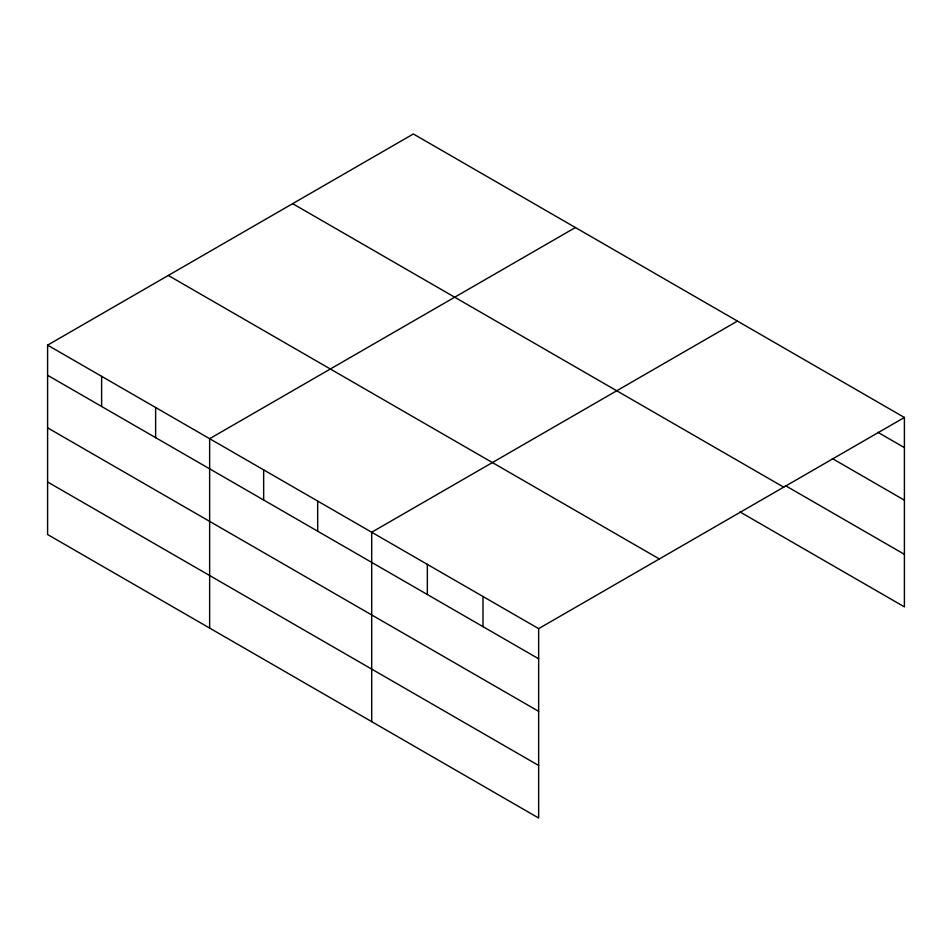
<?xml version="1.0" encoding="UTF-8"?>
<svg xmlns="http://www.w3.org/2000/svg" width="952" height="952" viewBox="0 0 952 952"><rect width="100%" height="100%" fill="white"/><g stroke="black" fill="none" stroke-linecap="round" stroke-linejoin="round"><path stroke-width="1.43" d="M47.6 345.136L538.653 628.641L538.653 818.03L47.6 534.524L47.6 345.136L413.346 133.97L904.4 417.476L904.4 606.864L739.978 511.938M575.401 227.528L209.642 438.693L209.642 628.082M737.443 321.086L371.697 532.251L371.697 721.64M538.653 628.641L904.4 417.476M877.839 432.291L904.4 447.618M832.31 458.543L904.4 500.169M785.507 485.675L904.4 554.314M292.657 203.657L783.698 487.162M168.302 275.449L659.343 558.955M47.6 375.278L538.653 658.784M47.6 427.829L538.653 711.334M47.6 481.974L538.653 765.479M482.997 596.511L482.997 626.654M427.341 564.381L427.341 594.524M317.682 501.061L317.682 531.204M263.656 469.883L263.656 500.026M155.628 407.504L155.628 437.658M101.614 376.326L101.614 406.468"/></g></svg>
